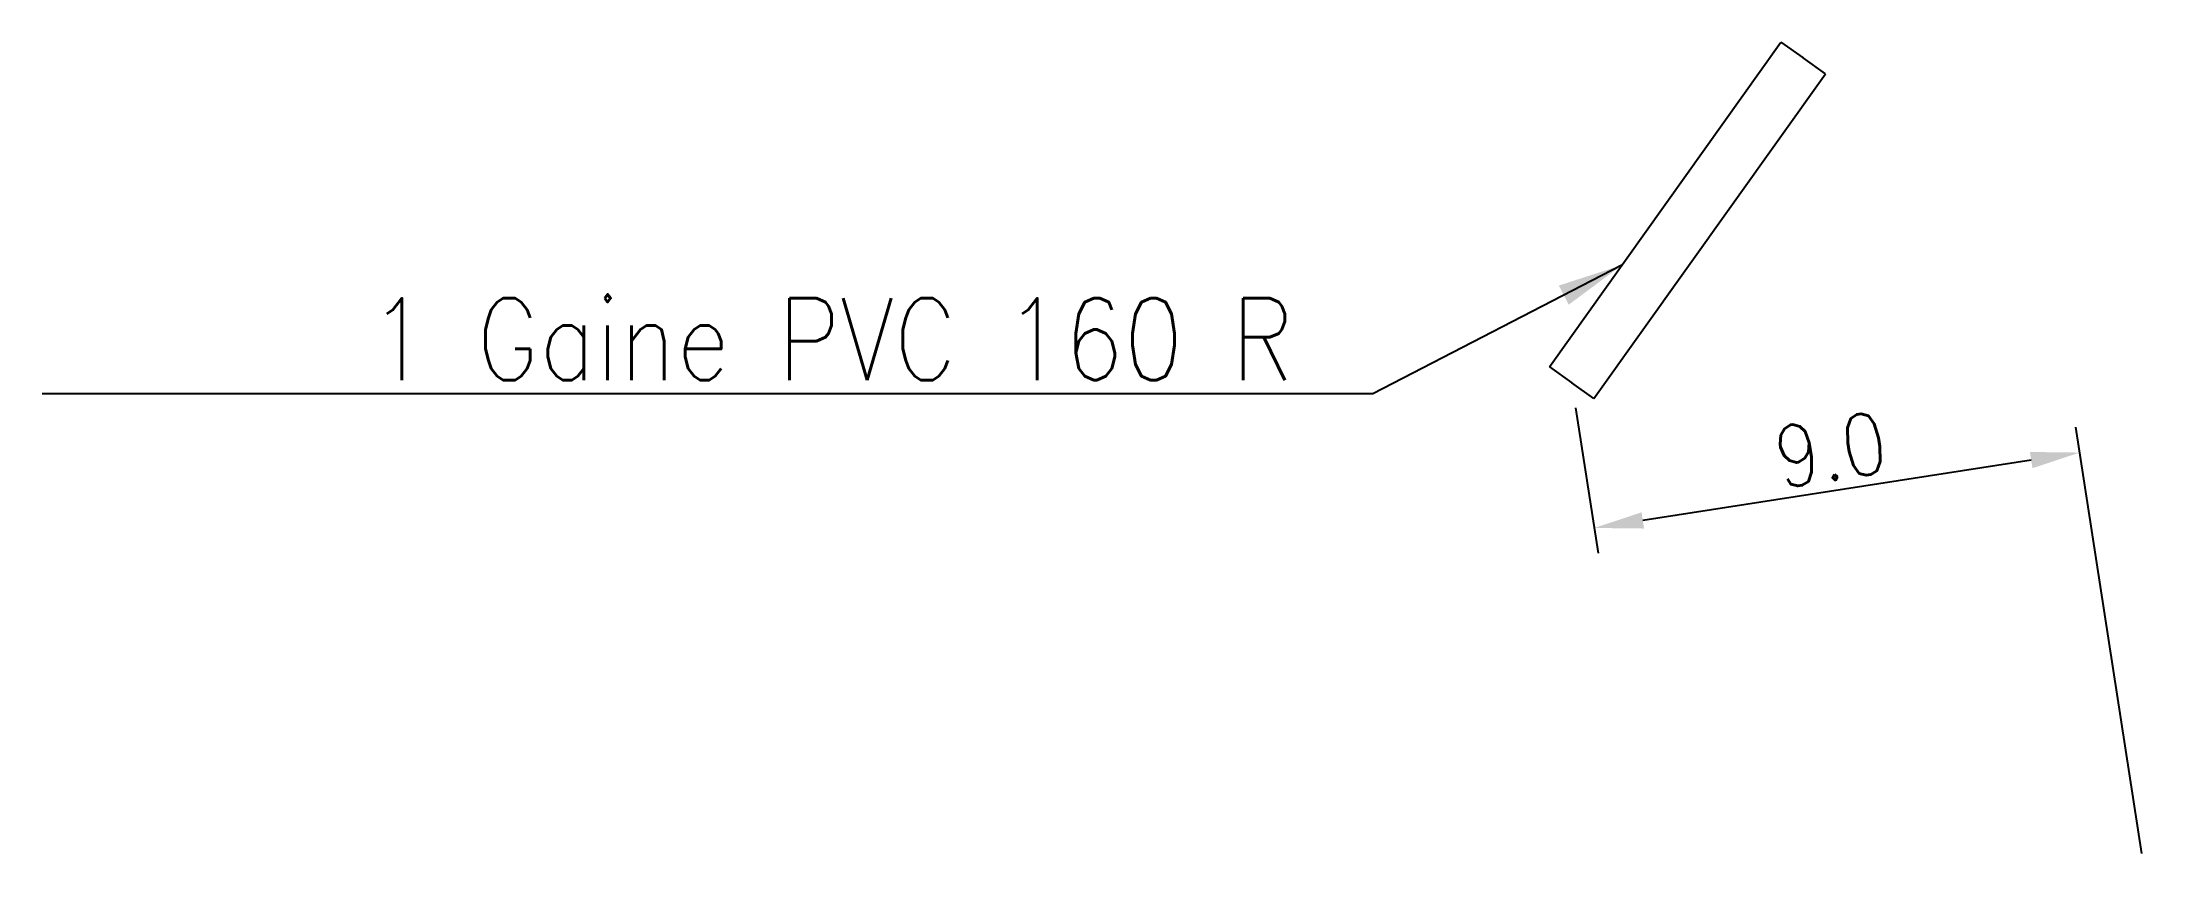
# Model space of a CAD drawing. Header units: millimetres. Extents: x 185062 to 185628, y 128082 to 128782.
# Drawn here: x 185282.43 to 185320.97, y 128082.17 to 128097.5 of the extents above.
import ezdxf

# ---------------------------------------------------------------- set-up
doc = ezdxf.new("R2010")
doc.units = ezdxf.units.MM
doc.header["$PDMODE"] = 34
doc.layers.get('Defpoints').update_dxf_attribs({"linetype": 'CONTINUOUS'})
doc.layers.add('I_410', color=7, linetype='CONTINUOUS')
doc.styles.get("Standard").update_dxf_attribs({"font": 'romans.shx', "width": 0.85})
doc.dimstyles.get("Standard").update_dxf_attribs({"dimtxt": 1.5, "dimasz": 1.2, "dimexe": 0.625, "dimexo": 0.625, "dimgap": 0.25, "dimtad": 1, "dimdec": 1, "dimzin": 0, "dimdsep": 46, "dimtxsty": 'Standard', "dimcen": -0.5, "dimadec": 0, "dimazin": 0, "dimtfac": 1, "dimtdec": 1, "dimtmove": 0, "dimatfit": 3, "dimfxl": 1, "dimtolj": 1, "dimtzin": 0, "dimarcsym": 0})

# ---------------------------------------------------------------- blocks, each defined once
blk = doc.blocks.new('*D1')
at = {"layer": 'Defpoints', "color": 0, "linetype": 'Continuous'}
for p in [(185310.454, 128091.258), (185310.867, 128088.597), (185320.973, 128082.17)]:
    blk.add_point(p, dxfattribs=at)
at = {"layer": 'I_410', "color": 0, "linetype": 'Continuous', "lineweight": -2}
for p, q in [((185310.525, 128090.795), (185310.939, 128088.134)), ((185320.901, 128082.633), (185319.688, 128090.442)), ((185318.871, 128089.84), (185311.756, 128088.735))]:
    blk.add_line(p, q, dxfattribs=at)
at = {"layer": 'I_410', "color": 0, "linetype": 'Continuous'}
for points in [[(185318.848, 128089.989), (185318.894, 128089.692), (185319.76, 128089.978)], [(185311.733, 128088.883), (185311.779, 128088.587), (185310.867, 128088.597)]]:
    blk.add_solid(points, dxfattribs=at)
at = {"layer": 'I_410', "color": 0, "linetype": 'Continuous', "insert": (185315.198, 128090.029), "char_height": 1.125, "attachment_point": 5, "rotation": 8.8288}
blk.add_mtext('\\A1;9.0', dxfattribs=at)

msp = doc.modelspace()

# ---------------------------------------------------------------- linework, layer by layer
at = {"layer": 'I_410', "color": 7, "linetype": 'CONTINUOUS'}
for p, q in [((185310.046, 128091.548), (185314.287, 128097.495)), ((185314.287, 128097.495), (185314.694, 128097.205)), ((185315.101, 128096.915), (185314.694, 128097.205)), ((185310.861, 128090.967), (185315.101, 128096.915)), ((185310.046, 128091.548), (185310.454, 128091.258)), ((185310.861, 128090.967), (185310.454, 128091.258))]:
    msp.add_line(p, q, dxfattribs=at)

# ---------------------------------------------------------------- texts
at = {"layer": 'I_410', "insert": (185305.362, 128092.054), "char_height": 1.5, "attachment_point": 6}
msp.add_mtext('1 Gaine PVC 160 R', dxfattribs=at)

# ---------------------------------------------------------------- dimensions: what is measured, and where the dimension line sits
at = {"layer": 'I_410', "linetype": 'Continuous'}
dim = msp.add_linear_dim(base=(185310.867, 128088.597), p1=(185320.973, 128082.17), p2=(185310.454, 128091.258), angle=8.8288, dimstyle='Standard', override={"dimscale": 0.75}, dxfattribs=at)
dim.commit()
dim.dimension.update_dxf_attribs({"geometry": '*D1', "text_midpoint": (185315.313, 128089.288), "dimtype": 160})

# ---------------------------------------------------------------- leaders
at = {"layer": 'I_410', "annotation_type": 0, "has_hookline": 1, "hookline_direction": 1, "text_width": 22.929}
msp.add_leader([(185311.375, 128093.412), (185306.812, 128091.054), (185305.612, 128091.054)], dimstyle='Standard', dxfattribs=at)

doc.saveas('drawing.dxf')
